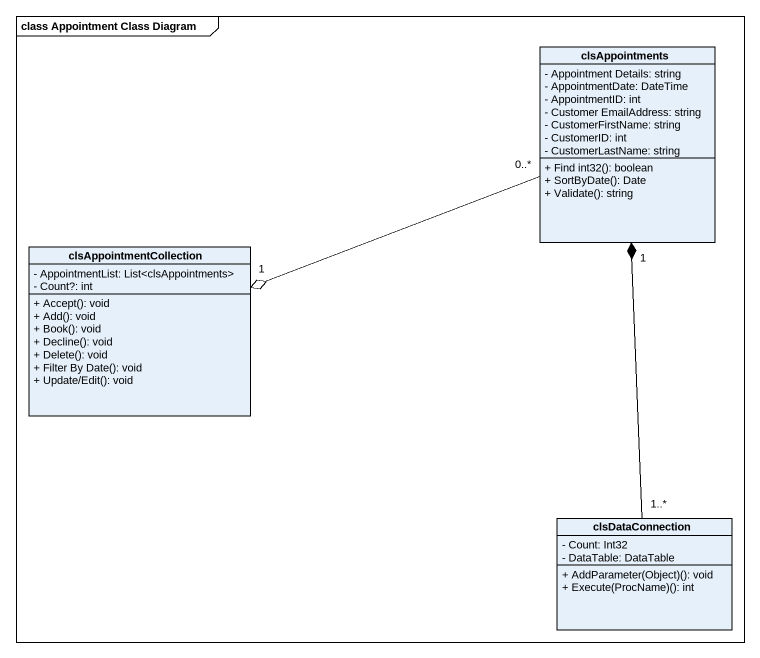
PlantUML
@startuml
mainframe class Appointment Class Diagram
hide circle
hide empty members
skinparam classAttributeIconSize 0
class clsAppointments {
  - Appointment Details: string
  - AppointmentDate: DateTime
  - AppointmentID: int
  - Customer EmailAddress: string
  - CustomerFirstName: string
  - CustomerID: int
  - CustomerLastName: string
  + Find int32(): boolean
  + SortByDate(): Date
  + Validate(): string
}
class clsAppointmentCollection {
  - AppointmentList: List<clsAppointments>
  - Count?: int
  + Accept(): void
  + Add(): void
  + Book(): void
  + Decline(): void
  + Delete(): void
  + Filter By Date(): void
  + Update/Edit(): void
}
class clsDataConnection {
  - Count: Int32
  - DataTable: DataTable
  + AddParameter(Object)(): void
  + Execute(ProcName)(): int
}
clsAppointments "0..*" -left-o "1" clsAppointmentCollection
clsDataConnection "1..*" -up-* "1" clsAppointments
@enduml
